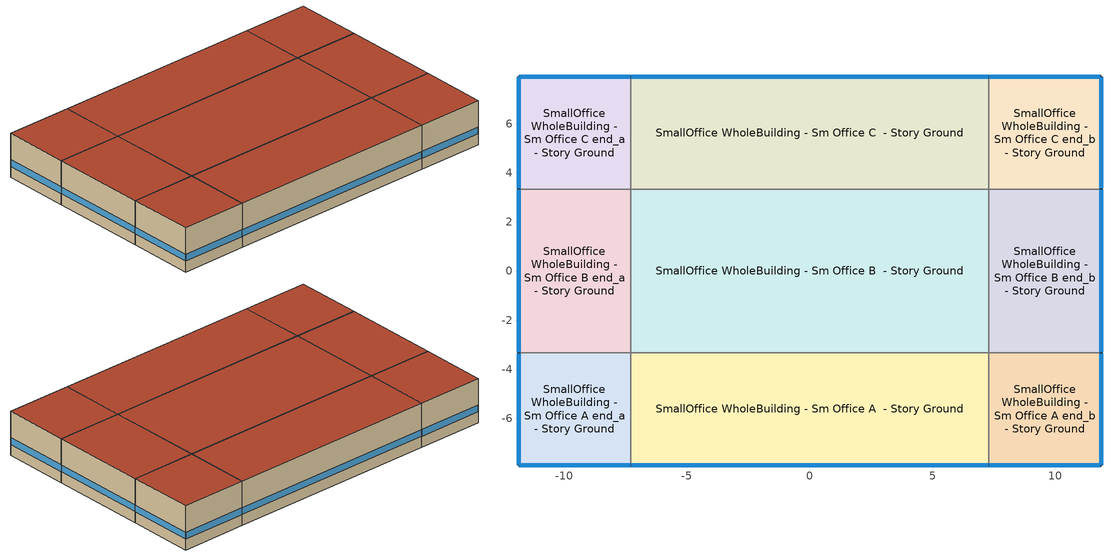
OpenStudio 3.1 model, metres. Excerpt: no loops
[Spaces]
SmallOffice WholeBuilding - Sm Office A end_a - Story Ground
 floor ground: -11.86,-7.91 -11.86,-3.34 -7.29,-3.34 -7.29,-7.91 z0
 wall outside: -11.86,-3.34 -11.86,-7.91 -7.29,-7.91 z0:3.05
 wall to SmallOffice WholeBuilding - Sm Office B end_a - Story Ground: -7.29,-3.34 -11.86,-3.34 z0:3.05
 wall to SmallOffice WholeBuilding - Sm Office A  - Story Ground: -7.29,-7.91 -7.29,-3.34 z0:3.05
 window: -11.86,-3.36 -11.86,-7.88 / -11.84,-7.91 -7.31,-7.91 z0.76:1.22
 roof outside: -7.29,-7.91 -7.29,-3.34 -11.86,-3.34 -11.86,-7.91 z3.05
SmallOffice WholeBuilding - Sm Office B end_a - Story Ground
 floor ground: -11.86,-3.34 -11.86,3.34 -7.29,3.34 -7.29,-3.34 z0
 wall outside: -11.86,3.34 -11.86,-3.34 z0:3.05
 wall to SmallOffice WholeBuilding - Sm Office C end_a - Story Ground: -7.29,3.34 -11.86,3.34 z0:3.05
 wall to SmallOffice WholeBuilding - Sm Office B  - Story Ground: -7.29,-3.34 -7.29,3.34 z0:3.05
 window: -11.86,3.31 -11.86,-3.31 z0.76:1.22
 roof outside: -7.29,-3.34 -7.29,3.34 -11.86,3.34 -11.86,-3.34 z3.05
SmallOffice WholeBuilding - Sm Office C end_a - Story Ground
 floor ground: -11.86,3.34 -11.86,7.91 -7.29,7.91 -7.29,3.34 z0
 wall outside: -7.29,7.91 -11.86,7.91 -11.86,3.34 z0:3.05
 wall to SmallOffice WholeBuilding - Sm Office C  - Story Ground: -7.29,3.34 -7.29,7.91 z0:3.05
 window: -11.86,7.88 -11.86,3.36 / -7.31,7.91 -11.84,7.91 z0.76:1.22
 roof outside: -7.29,3.34 -7.29,7.91 -11.86,7.91 -11.86,3.34 z3.05
SmallOffice WholeBuilding - Sm Office A  - Story Ground
 floor ground: -7.29,-7.91 -7.29,-3.34 7.29,-3.34 7.29,-7.91 z0
 wall outside: -7.29,-7.91 7.29,-7.91 z0:3.05
 wall to SmallOffice WholeBuilding - Sm Office B  - Story Ground: 7.29,-3.34 -7.29,-3.34 z0:3.05
 wall to SmallOffice WholeBuilding - Sm Office A end_b - Story Ground: 7.29,-7.91 7.29,-3.34 z0:3.05
 window: -7.26,-7.91 7.26,-7.91 z0.76:1.22
 roof outside: 7.29,-7.91 7.29,-3.34 -7.29,-3.34 -7.29,-7.91 z3.05
SmallOffice WholeBuilding - Sm Office B  - Story Ground
 floor ground: -7.29,-3.34 -7.29,3.34 7.29,3.34 7.29,-3.34 z0
 wall to SmallOffice WholeBuilding - Sm Office C  - Story Ground: 7.29,3.34 -7.29,3.34 z0:3.05
 wall to SmallOffice WholeBuilding - Sm Office B end_b - Story Ground: 7.29,-3.34 7.29,3.34 z0:3.05
 roof outside: 7.29,-3.34 7.29,3.34 -7.29,3.34 -7.29,-3.34 z3.05
SmallOffice WholeBuilding - Sm Office C  - Story Ground
 floor ground: -7.29,3.34 -7.29,7.91 7.29,7.91 7.29,3.34 z0
 wall outside: 7.29,7.91 -7.29,7.91 z0:3.05
 wall to SmallOffice WholeBuilding - Sm Office C end_b - Story Ground: 7.29,3.34 7.29,7.91 z0:3.05
 window: 7.26,7.91 -7.26,7.91 z0.76:1.22
 roof outside: 7.29,3.34 7.29,7.91 -7.29,7.91 -7.29,3.34 z3.05
SmallOffice WholeBuilding - Sm Office A end_b - Story Ground
 floor ground: 7.29,-7.91 7.29,-3.34 11.86,-3.34 11.86,-7.91 z0
 wall outside: 7.29,-7.91 11.86,-7.91 11.86,-3.34 z0:3.05
 wall to SmallOffice WholeBuilding - Sm Office B end_b - Story Ground: 11.86,-3.34 7.29,-3.34 z0:3.05
 window: 11.86,-7.88 11.86,-3.36 / 7.31,-7.91 11.84,-7.91 z0.76:1.22
 roof outside: 11.86,-7.91 11.86,-3.34 7.29,-3.34 7.29,-7.91 z3.05
SmallOffice WholeBuilding - Sm Office B end_b - Story Ground
 floor ground: 7.29,-3.34 7.29,3.34 11.86,3.34 11.86,-3.34 z0
 wall outside: 11.86,-3.34 11.86,3.34 z0:3.05
 wall to SmallOffice WholeBuilding - Sm Office C end_b - Story Ground: 11.86,3.34 7.29,3.34 z0:3.05
 window: 11.86,-3.31 11.86,3.31 z0.76:1.22
 roof outside: 11.86,-3.34 11.86,3.34 7.29,3.34 7.29,-3.34 z3.05
SmallOffice WholeBuilding - Sm Office C end_b - Story Ground
 floor ground: 7.29,3.34 7.29,7.91 11.86,7.91 11.86,3.34 z0
 wall outside: 11.86,3.34 11.86,7.91 7.29,7.91 z0:3.05
 window: 11.86,3.36 11.86,7.88 / 11.84,7.91 7.31,7.91 z0.76:1.22
 roof outside: 11.86,3.34 11.86,7.91 7.29,7.91 7.29,3.34 z3.05
[Site]
Climate Zone 3_CA_USA: Latitude {deg}=28.5177; Longitude {deg}=-81.379; Time Zone {hr}=-8; Elevation {m}=2; Terrain=City
[Site:WaterMainsTemperature]
Calculation Method=Correlation; Annual Average Outdoor Air Temperature {C}=14.1417; Maximum Difference In Monthly Average Outdoor Air Temperatures {deltaC}=7.8
[ClimateZones]
Climate Zone Institution Name 1=ASHRAE; Climate Zone Document Name 1=ANSI/ASHRAE Standard 169; Climate Zone Document Year 1=2006; Climate Zone Value 1=3C
[SizingPeriod:DesignDay] Barometric Pressure {Pa}=101301; Sky Clearness=0; Rain Indicator=0; Snow Indicator=0; Day of Month=21; Daylight Saving Time Indicator=0; Humidity Indicating Type=Wetbulb; Dry-Bulb Temperature Range Modifier Type=DefaultMultipliers
Name | Maximum Dry-Bulb Temperature {C} | Daily Dry-Bulb Temperature Range {deltaC} | Humidity Indicating Conditions at Maximum Dry-Bulb | Wind Speed {m/s} | Wind Direction {deg} | Month | Day Type | Solar Model Indicator | ASHRAE Taub | ASHRAE Taud
Climate Zone 3 Ann Clg .4% Condns WB=>MDB | 25.5 | 7.4 | 19.8 | 4.9 | 290 | 8 | SummerDesignDay | ASHRAETau | 0.367 | 2.428
Climate Zone 3 Ann Clg .4% Condns DB=>MWB | 27.7 | 7.4 | 18.3 | 4.9 | 290 | 8 | SummerDesignDay | ASHRAETau | 0.367 | 2.428
Climate Zone 3 Ann Htg 99.6% Condns DB | 2.9 | 0 | 2.9 | 2.2 | 50 | 1 | WinterDesignDay | ASHRAEClearSky
[Building]
DOE Ref 1980-2004|SmallOffice|SmallOffice: Default Construction Set=Res DOE Ref 1980-2004 - Office - ASHRAE 169-2013-3C; Default Schedule Set=Building Default Schedule Set; Standards Building Type=Office
[Site:GroundTemperature:FCfactorMethod]
January Ground Temperature {C}=18.8; February Ground Temperature {C}=14.3; March Ground Temperature {C}=13.6; April Ground Temperature {C}=13.2; May Ground Temperature {C}=13.3; June Ground Temperature {C}=12.6; July Ground Temperature {C}=15.3; August Ground Temperature {C}=15.6; September Ground Temperature {C}=17.7; October Ground Temperature {C}=19.4; November Ground Temperature {C}=19.7; December Ground Temperature {C}=18.5
[DefaultConstructionSet]
Res DOE Ref 1980-2004 - Office - ASHRAE 169-2013-3C: Default Exterior Surface Constructions=Default Surface Constructions 1; Default Interior Surface Constructions=Default Surface Constructions 2; Default Ground Contact Surface Constructions=Default Surface Constructions 3; Default Exterior SubSurface Constructions=Default Sub Surface Constructions 1; Default Interior SubSurface Constructions=Default Sub Surface Constructions 2; Interior Partition Construction=Typical Interior Partition
[DefaultSurfaceConstructions]
Name | Floor Construction | Wall Construction | Roof Ceiling Construction
Default Surface Constructions 1 | Typical Insulated Exterior Mass Floor | Typical Insulated Exterior Mass Wall | Typical IEAD Roof R-11.36
Default Surface Constructions 2 | Typical Interior Floor | Typical Interior Wall | Typical Interior Ceiling
Default Surface Constructions 3 | ext-slab-mass | Typical Insulated Basement Mass Wall R-6.99
[Construction]
Typical Insulated Exterior Mass Floor: Typical Insulation R-10.25, 4 in. Normalweight Concrete Floor, Typical Carpet Pad
Typical Insulated Exterior Mass Wall: 1IN Stucco, 8IN CONCRETE HW RefBldg, Typical Insulation R-10.25, 1/2IN Gypsum
Typical IEAD Roof R-11.36: Roof Membrane, Typical Insulation R-10.25, Metal Roof Surface
Typical Interior Floor: 100mm Normalweight concrete floor, CP02 CARPET PAD
Typical Interior Wall: G01 13mm gypsum board, G01 13mm gypsum board
Typical Interior Ceiling: CP02 CARPET PAD, 100mm Normalweight concrete floor
ext-slab-mass: HW CONCRETE, CP02 CARPET PAD
Typical Insulated Basement Mass Wall R-6.99: Typical Insulation R-5.44, 8 in. Concrete Block Basement Wall
U 0.72 SHGC 0.39 Simple Glazing Window U-0.72 SHGC 0.39: U 0.72 SHGC 0.39 Simple Glazing U-0.72 SHGC 0.39
U 0.72 SHGC 0.39 Simple Glazing Window U-0.72 SHGC 0.39 1: U 0.72 SHGC 0.39 Simple Glazing U-0.72 SHGC 0.39 1
Typical Insulated Metal Door: F08 Metal surface, Typical Insulation
U 0.88 SHGC 0.16 Sgl Ref-A-L Clr 6mm: REF A CLEAR LO 6MM
Typical Overhead Door: Typical Insulation
Typical Interior Window: Clear 3mm
Typical Interior Door; Typical Interior Partition: G05 25mm wood
[Material:NoMass] Roughness=Smooth; Thermal Absorptance=0.9; Solar Absorptance=0.7
Name | Thermal Resistance {m2-K/W} | Visible Absorptance
Typical Insulation R-10.25 | 1.80449 | 0.7
Typical Carpet Pad; CP02 CARPET PAD | 0.21648 | 0.8
Typical Insulation R-5.44 | 0.958542 | 0.7
Typical Insulation | 0.0282222 | 0.7
[Material] Thermal Absorptance=0.9
Name | Roughness | Thickness {m} | Conductivity {W/m-K} | Density {kg/m3} | Specific Heat {J/kg-K} | Solar Absorptance | Visible Absorptance
4 in. Normalweight Concrete Floor | MediumRough | 0.1016 | 2.31 | 2322 | 832 | 0.7 | 0.7
1IN Stucco | Smooth | 0.0253 | 0.6918 | 1858 | 837 | 0.7 | 0.92
8IN CONCRETE HW RefBldg | Rough | 0.2032 | 1.311 | 2240 | 836.8 | 0.7 | 0.7
1/2IN Gypsum | Smooth | 0.0127 | 0.16 | 784.9 | 830 | 0.4 | 0.4
Roof Membrane | VeryRough | 0.0095 | 0.16 | 1121.29 | 1460 | 0.7 | 0.7
Metal Roof Surface; F08 Metal surface | Smooth | 0.0008 | 45.28 | 7824 | 500 | 0.7 | 0.7
100mm Normalweight concrete floor | MediumRough | 0.1016 | 2.31045 | 2322 | 832.557 | 0.7 | 0.7
G01 13mm gypsum board | Smooth | 0.0127 | 0.160031 | 800.001 | 1090.73 | 0.7 | 0.5
HW CONCRETE | Rough | 0.1016 | 1.31125 | 2240 | 837.36 | 0.7 | 0.7
8 in. Concrete Block Basement Wall | MediumRough | 0.2032 | 1.326 | 1842 | 912 | 0.7 | 0.7
G05 25mm wood | MediumSmooth | 0.0254 | 0.15 | 608 | 1630 | 0.5 | 0.5
[DefaultSubSurfaceConstructions]
Name | Fixed Window Construction | Operable Window Construction | Door Construction | Glass Door Construction | Overhead Door Construction | Tubular Daylight Dome Construction | Tubular Daylight Diffuser Construction
Default Sub Surface Constructions 1 | U 0.72 SHGC 0.39 Simple Glazing Window U-0.72 SHGC 0.39 | U 0.72 SHGC 0.39 Simple Glazing Window U-0.72 SHGC 0.39 1 | Typical Insulated Metal Door | U 0.88 SHGC 0.16 Sgl Ref-A-L Clr 6mm | Typical Overhead Door | Typical Interior Window | Typical Interior Window
Default Sub Surface Constructions 2 | Typical Interior Window | Typical Interior Window | Typical Interior Door
[WindowMaterial:SimpleGlazingSystem] U-Factor {W/m2-K}=4.08835; Solar Heat Gain Coefficient=0.39; Visible Transmittance=0.23
U 0.72 SHGC 0.39 Simple Glazing U-0.72 SHGC 0.39; U 0.72 SHGC 0.39 Simple Glazing U-0.72 SHGC 0.39 1
[WindowMaterial:Glazing] Optical Data Type=SpectralAverage; Infrared Transmittance at Normal Incidence=0; Front Side Infrared Hemispherical Emissivity=0.84; Conductivity {W/m-K}=0.9; Dirt Correction Factor for Solar and Visible Transmittance=1; Solar Diffusing=No
Name | Thickness {m} | Solar Transmittance at Normal Incidence | Front Side Solar Reflectance at Normal Incidence | Back Side Solar Reflectance at Normal Incidence | Visible Transmittance at Normal Incidence | Front Side Visible Reflectance at Normal Incidence | Back Side Visible Reflectance at Normal Incidence | Back Side Infrared Hemispherical Emissivity
REF A CLEAR LO 6MM | 0.006 | 0.066 | 0.341 | 0.493 | 0.08 | 0.41 | 0.37 | 0.4
Clear 3mm | 0.003 | 0.837 | 0.075 | 0.075 | 0.898 | 0.081 | 0.081 | 0.84
[SpaceType]
SmallOffice WholeBuilding - Sm Office - DOE Ref 1980-2004: Default Schedule Set=SmallOffice WholeBuilding - Sm Office Schedule Set; Design Specification Outdoor Air Object=SmallOffice WholeBuilding - Sm Office Ventilation; Standards Building Type=Office; Standards Space Type=WholeBuilding - Sm Office
[BuildingStory]
Story Ground: Nominal Z Coordinate {m}=0; Nominal Floor to Floor Height {m}=3.048
[Space] Space Type=SmallOffice WholeBuilding - Sm Office - DOE Ref 1980-2004; Building Story=Story Ground
Name | Thermal Zone
SmallOffice WholeBuilding - Sm Office A end_a - Story Ground | Zone SmallOffice WholeBuilding - Sm Office A end_a - Story Ground
SmallOffice WholeBuilding - Sm Office B end_a - Story Ground | Zone SmallOffice WholeBuilding - Sm Office B end_a - Story Ground
SmallOffice WholeBuilding - Sm Office C end_a - Story Ground | Zone SmallOffice WholeBuilding - Sm Office C end_a - Story Ground
SmallOffice WholeBuilding - Sm Office A  - Story Ground | Zone SmallOffice WholeBuilding - Sm Office A  - Story Ground
SmallOffice WholeBuilding - Sm Office B  - Story Ground | Zone SmallOffice WholeBuilding - Sm Office B  - Story Ground
SmallOffice WholeBuilding - Sm Office C  - Story Ground | Zone SmallOffice WholeBuilding - Sm Office C  - Story Ground
SmallOffice WholeBuilding - Sm Office A end_b - Story Ground | Zone SmallOffice WholeBuilding - Sm Office A end_b - Story Ground
SmallOffice WholeBuilding - Sm Office B end_b - Story Ground | Zone SmallOffice WholeBuilding - Sm Office B end_b - Story Ground
SmallOffice WholeBuilding - Sm Office C end_b - Story Ground | Zone SmallOffice WholeBuilding - Sm Office C end_b - Story Ground
[ThermalZone] Multiplier=1; Use Ideal Air Loads=No
Name | Thermostat
Zone SmallOffice WholeBuilding - Sm Office A end_a - Story Ground | SmallOffice WholeBuilding - Sm Office - DOE Ref 1980-2004 Thermostat 8
Zone SmallOffice WholeBuilding - Sm Office B end_a - Story Ground | SmallOffice WholeBuilding - Sm Office - DOE Ref 1980-2004 Thermostat 6
Zone SmallOffice WholeBuilding - Sm Office C end_a - Story Ground | SmallOffice WholeBuilding - Sm Office - DOE Ref 1980-2004 Thermostat 3
Zone SmallOffice WholeBuilding - Sm Office A  - Story Ground | SmallOffice WholeBuilding - Sm Office - DOE Ref 1980-2004 Thermostat 7
Zone SmallOffice WholeBuilding - Sm Office B  - Story Ground | SmallOffice WholeBuilding - Sm Office - DOE Ref 1980-2004 Thermostat 2
Zone SmallOffice WholeBuilding - Sm Office C  - Story Ground | SmallOffice WholeBuilding - Sm Office - DOE Ref 1980-2004 Thermostat 1
Zone SmallOffice WholeBuilding - Sm Office A end_b - Story Ground | SmallOffice WholeBuilding - Sm Office - DOE Ref 1980-2004 Thermostat 5
Zone SmallOffice WholeBuilding - Sm Office B end_b - Story Ground | SmallOffice WholeBuilding - Sm Office - DOE Ref 1980-2004 Thermostat 4
Zone SmallOffice WholeBuilding - Sm Office C end_b - Story Ground | SmallOffice WholeBuilding - Sm Office - DOE Ref 1980-2004 Thermostat
[People:Definition]
SmallOffice WholeBuilding - Sm Office People Definition: Number of People Calculation Method=People/Area; People per Space Floor Area {person/m2}=0.0538196; Fraction Radiant=0.3
[People]
SmallOffice WholeBuilding - Sm Office People: People Definition=SmallOffice WholeBuilding - Sm Office People Definition; Space or SpaceType=SmallOffice WholeBuilding - Sm Office - DOE Ref 1980-2004; Work Efficiency Schedule=Work Efficiency Schedule; Clothing Insulation Schedule=Clothing Schedule; Air Velocity Schedule=Air Velocity Schedule; Multiplier=1
[Lights:Definition]
SmallOffice WholeBuilding - Sm Office Lights Definition: Design Level Calculation Method=Watts/Area; Watts per Space Floor Area {W/m2}=19.4827; Fraction Radiant=0.7; Fraction Visible=0.2; Return Air Fraction=0
[Lights]
SmallOffice WholeBuilding - Sm Office Lights: Lights Definition=SmallOffice WholeBuilding - Sm Office Lights Definition; Space or SpaceType=SmallOffice WholeBuilding - Sm Office - DOE Ref 1980-2004; Fraction Replaceable=0
[ElectricEquipment:Definition]
SmallOffice WholeBuilding - Sm Office Elec Equip Definition: Design Level Calculation Method=Watts/Area; Watts per Space Floor Area {W/m2}=10.7639; Fraction Latent=0; Fraction Radiant=0.5; Fraction Lost=0
[ElectricEquipment]
SmallOffice WholeBuilding - Sm Office Elec Equip: Electric Equipment Definition=SmallOffice WholeBuilding - Sm Office Elec Equip Definition; Space or SpaceType=SmallOffice WholeBuilding - Sm Office - DOE Ref 1980-2004
[DesignSpecification:OutdoorAir]
SmallOffice WholeBuilding - Sm Office Ventilation: Outdoor Air Method=Sum; Outdoor Air Flow per Person {m3/s-person}=0.00943895
[DefaultScheduleSet] Hours of Operation Schedule=Building Hours of Operation NonResidential
Name | Number of People Schedule | People Activity Level Schedule | Lighting Schedule | Electric Equipment Schedule | Infiltration Schedule
SmallOffice WholeBuilding - Sm Office Schedule Set | Small Office Bldg Occ | Small Office Activity | Office Bldg Light | Small Office Bldg Equip | Small Office Infil Quarter On
Building Default Schedule Set
[SpaceInfiltration:DesignFlowRate] Schedule=Always On Discrete; Design Flow Rate Calculation Method=Flow/ExteriorArea; Constant Term Coefficient=1; Temperature Term Coefficient=0; Velocity Term Coefficient=0; Velocity Squared Term Coefficient=0
Name | Space or SpaceType | Flow per Exterior Surface Area {m3/s-m2}
SmallOffice WholeBuilding - Sm Office A  - Story Ground Infiltration | SmallOffice WholeBuilding - Sm Office A  - Story Ground | 0.000410093
SmallOffice WholeBuilding - Sm Office A end_a - Story Ground Infiltration | SmallOffice WholeBuilding - Sm Office A end_a - Story Ground | 0.000585847
SmallOffice WholeBuilding - Sm Office A end_b - Story Ground Infiltration | SmallOffice WholeBuilding - Sm Office A end_b - Story Ground | 0.000585847
SmallOffice WholeBuilding - Sm Office B end_a - Story Ground Infiltration | SmallOffice WholeBuilding - Sm Office B end_a - Story Ground | 0.000410093
SmallOffice WholeBuilding - Sm Office B end_b - Story Ground Infiltration | SmallOffice WholeBuilding - Sm Office B end_b - Story Ground | 0.000410093
SmallOffice WholeBuilding - Sm Office C  - Story Ground Infiltration | SmallOffice WholeBuilding - Sm Office C  - Story Ground | 0.000410093
SmallOffice WholeBuilding - Sm Office C end_a - Story Ground Infiltration | SmallOffice WholeBuilding - Sm Office C end_a - Story Ground | 0.000585847
SmallOffice WholeBuilding - Sm Office C end_b - Story Ground Infiltration | SmallOffice WholeBuilding - Sm Office C end_b - Story Ground | 0.000585847
[ThermostatSetpoint:DualSetpoint] Heating Setpoint Temperature Schedule=Small Office HtgSetp; Cooling Setpoint Temperature Schedule=Small Office ClgSetp
SmallOffice WholeBuilding - Sm Office - DOE Ref 1980-2004 Thermostat; SmallOffice WholeBuilding - Sm Office - DOE Ref 1980-2004 Thermostat 1; SmallOffice WholeBuilding - Sm Office - DOE Ref 1980-2004 Thermostat 2; SmallOffice WholeBuilding - Sm Office - DOE Ref 1980-2004 Thermostat 3; SmallOffice WholeBuilding - Sm Office - DOE Ref 1980-2004 Thermostat 4; SmallOffice WholeBuilding - Sm Office - DOE Ref 1980-2004 Thermostat 5; SmallOffice WholeBuilding - Sm Office - DOE Ref 1980-2004 Thermostat 6; SmallOffice WholeBuilding - Sm Office - DOE Ref 1980-2004 Thermostat 7; SmallOffice WholeBuilding - Sm Office - DOE Ref 1980-2004 Thermostat 8
[AvailabilityManager:NightCycle] Applicability Schedule=Always On Discrete; Control Type=CycleOnAny; Thermostat Tolerance {deltaC}=1; Cycling Run Time {s}=1800
Availability Manager Night Cycle 1; Availability Manager Night Cycle 2; Availability Manager Night Cycle 3; Availability Manager Night Cycle 4; Availability Manager Night Cycle 5; Availability Manager Night Cycle 6; Availability Manager Night Cycle 7; Availability Manager Night Cycle 8; Availability Manager Night Cycle 9
[Schedule:Ruleset]
Name | Default Day Schedule | Summer Design Day Schedule | Winter Design Day Schedule
Clothing Schedule | Clothing Schedule Default Winter Clothes
Air Velocity Schedule | Air Velocity Schedule Default
Work Efficiency Schedule | Work Efficiency Schedule Default
Small Office Bldg Occ | Small Office Bldg Occ Default | Small Office Bldg Occ Summer Design Day | Small Office Bldg Occ Winter Design Day
Small Office Activity | Small Office Activity Default | Small Office Activity Summer Design Day | Small Office Activity Winter Design Day
Office Bldg Light | Office Bldg Light Default | Office Bldg Light Summer Design Day | Office Bldg Light Winter Design Day
Small Office Bldg Equip | Small Office Bldg Equip Default | Small Office Bldg Equip Summer Design Day | Small Office Bldg Equip Winter Design Day
Small Office Infil Quarter On | Small Office Infil Quarter On Default | Small Office Infil Quarter On Summer Design Day | Small Office Infil Quarter On Winter Design Day
Building Hours of Operation NonResidential | Building Hours of Operation NonResidential Default | Building Hours of Operation NonResidential Summer Design Day | Building Hours of Operation NonResidential Winter Design Day
Small Office HtgSetp | Small Office HtgSetp Default | Small Office HtgSetp Summer Design Day | Small Office HtgSetp Winter Design Day
Small Office ClgSetp | Small Office ClgSetp Default | Small Office ClgSetp Summer Design Day | Small Office ClgSetp Winter Design Day
[Schedule:Day]
Clothing Schedule Default Winter Clothes; Office Bldg Light Summer Design Day; Small Office Bldg Equip Summer Design Day; Small Office Infil Quarter On Sun Day; Building Hours of Operation NonResidential Winter Design Day; Building Hours of Operation NonResidential Summer Design Day: 24, 0, 1
Clothing Schedule Summer Clothes: 24, 0, 0.5
Air Velocity Schedule Default: 24, 0, 0.2
Work Efficiency Schedule Default; Small Office Bldg Occ Winter Design Day; Office Bldg Light Winter Design Day; Small Office Bldg Equip Winter Design Day; Building Hours of Operation NonResidential Saturday; Building Hours of Operation NonResidential Sunday: 24, 0, 0
Small Office Bldg Occ Default: Yes, 0, 10, 0.7, 0, 20, 0.825, 0, 30, 0.95, 2, 30, 0.95, 2, 40, 0.875, 2, 50, 0.8, 3, 0, 0.725, 3, 10, 0.65, 3, 20, 0.575, 3, 30, 0.5, 3, 40, 0.575, 3, 50, 0.65, 4, 0, 0.725, 4, 10, 0.8, 4, 20, 0.875, 4, 30, 0.95, 6, 30, 0.95, 6, 40, 0.841667, 6, 50, 0.733333, 7, 0, 0.625, 7, 10, 0.516667, 7, 20, 0.408333, 7, 30, 0.3, 7, 40, 0.266667, 7, 50, 0.233333, 8, 0, 0.2, 8, 9, 0.166667, 8, 19, 0.133333, 8, 29, 0.1, 8, 30, 0.1, 9, 0, 0.1, 9, 9, 0.0958333, 9, 19, 0.0916667, 9, 29, 0.0875, 9, 39, 0.0833333, 9, 49, 0.0791667, 9, 59, 0.075, 10, 9, 0.0708333, 10, 19, 0.0666667, 10, 29, 0.0625, 10, 39, 0.0583333, 10, 49, 0.0541667, 10, 59, 0.05, 11, 0, 0.05, 12, 0, 0.05, 12, 9, 0.0486111, 12, 19, 0.0472222, 12, 29, 0.0458333, 12, 39, 0.0444444, 12, 49, 0.0430556, 12, 59, 0.0416667, 13, 9, 0.0402778, 13, 19, 0.0388889, 13, 29, 0.0375, 13, 39, 0.0361111, 13, 49, 0.0347222, 13, 59, 0.0333333, 14, 9, 0.0319444, 14, 19, 0.0305556, 14, 29, 0.0291667, 14, 39, 0.0277778, 14, 49, 0.0263889, 14, 59, 0.025, 15, 9, 0.0236111, 15, 19, 0.0222222, 15, 29, 0.0208333, 15, 39, 0.0194444, 15, 49, 0.0180556, 15, 59, 0.0166667, 16, 9, 0.0152778, 16, 19, 0.0138889, 16, 29, 0.0125, 16, 39, 0.0111111, 16, 49, 0.00972222, 16, 59, 0.00833333, 17, 9, 0.00694444, 17, 19, 0.00555556, 17, 29, 0.00416667, 17, 39, 0.00277778, 17, 49, 0.00138889, 18, 0, 0, 21, 30, 0, 21, 40, 0.0166667, 21, 50, 0.0333333, 22, 0, 0.05, 22, 10, 0.0666667, 22, 20, 0.0833333, 22, 30, 0.1, 22, 40, 0.116667, 22, 50, 0.133333, 23, 0, 0.15, 23, 10, 0.166667, 23, 20, 0.183333, 23, 30, 0.2, 23, 40, 0.325, 23, 50, 0.45, 24, 0, 0.575
Small Office Bldg Occ Sat Day: Yes, 0, 10, 0.109524, 0, 15, 0.1, 0, 25, 0.0333333, 0, 30, 0, 0, 40, 0.0333333, 0, 50, 0.0666667, 1, 0, 0.1, 1, 10, 0.101626, 1, 20, 0.103252, 1, 30, 0.104878, 1, 40, 0.106504, 1, 50, 0.10813, 2, 0, 0.109756, 2, 10, 0.111382, 2, 20, 0.113008, 2, 30, 0.114634, 2, 40, 0.11626, 2, 50, 0.117886, 3, 0, 0.119512, 3, 10, 0.121138, 3, 20, 0.122764, 3, 30, 0.12439, 3, 40, 0.126016, 3, 50, 0.127642, 4, 0, 0.129268, 4, 10, 0.130894, 4, 20, 0.13252, 4, 30, 0.134146, 4, 40, 0.135772, 4, 50, 0.137398, 5, 0, 0.139024, 5, 10, 0.14065, 5, 20, 0.142276, 5, 30, 0.143902, 5, 40, 0.145528, 5, 50, 0.147154, 6, 0, 0.14878, 6, 10, 0.150407, 6, 20, 0.152033, 6, 30, 0.153659, 6, 40, 0.155285, 6, 50, 0.156911, 7, 0, 0.158537, 7, 10, 0.160163, 7, 20, 0.161789, 7, 30, 0.163415, 7, 40, 0.165041, 7, 50, 0.166667, 8, 0, 0.168293, 8, 10, 0.169919, 8, 20, 0.171545, 8, 30, 0.173171, 8, 40, 0.174797, 8, 50, 0.176423, 9, 0, 0.178049, 9, 10, 0.179675, 9, 20, 0.181301, 9, 30, 0.182927, 9, 40, 0.184553, 9, 50, 0.186179, 10, 0, 0.187805, 10, 10, 0.189431, 10, 20, 0.191057, 10, 30, 0.192683, 10, 40, 0.194309, 10, 50, 0.195935, 11, 0, 0.197561, 11, 10, 0.199187, 11, 20, 0.200813, 11, 30, 0.202439, 11, 39, 0.204065, 11, 49, 0.205691, 11, 59, 0.207317, 12, 9, 0.208943, 12, 19, 0.210569, 12, 29, 0.212195, 12, 39, 0.213821, 12, 49, 0.215447, 12, 59, 0.217073, 13, 9, 0.218699, 13, 19, 0.220325, 13, 29, 0.221951, 13, 39, 0.223577, 13, 49, 0.225203, 13, 59, 0.226829, 14, 9, 0.228455, 14, 19, 0.230081, 14, 29, 0.231707, 14, 39, 0.233333, 14, 49, 0.234959, 14, 59, 0.236585, 15, 9, 0.238211, 15, 19, 0.239837, 15, 29, 0.241463, 15, 39, 0.243089, 15, 49, 0.244715, 15, 59, 0.246341, 16, 9, 0.247967, 16, 19, 0.249593, 16, 29, 0.25122, 16, 39, 0.252846, 16, 49, 0.254472, 16, 59, 0.256098, 17, 9, 0.257724, 17, 19, 0.25935, 17, 29, 0.260976, 17, 39, 0.262602, 17, 49, 0.264228, 17, 59, 0.265854, 18, 9, 0.26748, 18, 19, 0.269106, 18, 29, 0.270732, 18, 39, 0.272358, 18, 49, 0.273984, 18, 59, 0.27561, 19, 9, 0.277236, 19, 19, 0.278862, 19, 29, 0.280488, 19, 39, 0.282114, 19, 49, 0.28374, 19, 59, 0.285366, 20, 9, 0.286992, 20, 19, 0.288618, 20, 29, 0.290244, 20, 39, 0.29187, 20, 49, 0.293496, 20, 59, 0.295122, 21, 9, 0.296748, 21, 19, 0.298374, 21, 29, 0.3, 21, 30, 0.3, 22, 30, 0.3, 22, 40, 0.280952, 22, 50, 0.261905, 23, 0, 0.242857, 23, 10, 0.22381, 23, 20, 0.204762, 23, 30, 0.185714, 23, 40, 0.166667, 23, 50, 0.147619, 24, 0, 0.128571
Small Office Bldg Occ Summer Design Day: 6, 0, 0, 22, 0, 1, 24, 0, 0.05
Small Office Bldg Occ WntrDsn|Sun Day: Yes, 24, 0, 0
Small Office Activity Default; autogen Small Office Activity 0_day_sch; autogen Small Office Activity 1_day_sch: Yes, 24, 0, 120
Small Office Activity Winter Design Day; Small Office Activity Summer Design Day: 24, 0, 120
Office Bldg Light Default: Yes, 0, 10, 0.7, 0, 20, 0.8, 0, 30, 0.9, 6, 30, 0.9, 6, 40, 0.833333, 6, 50, 0.766667, 7, 0, 0.7, 7, 10, 0.633333, 7, 20, 0.566667, 7, 30, 0.5, 7, 40, 0.466667, 7, 50, 0.433333, 8, 0, 0.4, 8, 9, 0.366667, 8, 19, 0.333333, 8, 29, 0.3, 8, 30, 0.3, 9, 0, 0.3, 9, 9, 0.291667, 9, 19, 0.283333, 9, 29, 0.275, 9, 39, 0.266667, 9, 49, 0.258333, 9, 59, 0.25, 10, 9, 0.241667, 10, 19, 0.233333, 10, 29, 0.225, 10, 39, 0.216667, 10, 49, 0.208333, 10, 59, 0.2, 11, 0, 0.2, 11, 30, 0.2, 11, 39, 0.183333, 11, 49, 0.166667, 11, 59, 0.15, 12, 9, 0.133333, 12, 19, 0.116667, 12, 29, 0.1, 12, 30, 0.1, 12, 39, 0.0916667, 12, 49, 0.0833333, 12, 59, 0.075, 13, 9, 0.0666667, 13, 19, 0.0583333, 13, 29, 0.05, 13, 30, 0.05, 20, 0, 0.05, 20, 10, 0.0541667, 20, 20, 0.0583333, 20, 30, 0.0625, 20, 40, 0.0666667, 20, 50, 0.0708333, 21, 0, 0.075, 21, 10, 0.0791667, 21, 20, 0.0833333, 21, 30, 0.0875, 21, 40, 0.0916667, 21, 50, 0.0958333, 22, 0, 0.1, 22, 30, 0.1, 22, 40, 0.133333, 22, 50, 0.166667, 23, 0, 0.2, 23, 10, 0.233333, 23, 20, 0.266667, 23, 30, 0.3, 23, 40, 0.4, 23, 50, 0.5, 24, 0, 0.6
Office Bldg Light Sat Day: Yes, 0, 10, 0.157143, 0, 15, 0.15, 0, 25, 0.0833333, 0, 30, 0.05, 0, 40, 0.0666667, 0, 50, 0.0833333, 1, 0, 0.1, 1, 10, 0.101626, 1, 20, 0.103252, 1, 30, 0.104878, 1, 40, 0.106504, 1, 50, 0.10813, 2, 0, 0.109756, 2, 10, 0.111382, 2, 20, 0.113008, 2, 30, 0.114634, 2, 40, 0.11626, 2, 50, 0.117886, 3, 0, 0.119512, 3, 10, 0.121138, 3, 20, 0.122764, 3, 30, 0.12439, 3, 40, 0.126016, 3, 50, 0.127642, 4, 0, 0.129268, 4, 10, 0.130894, 4, 20, 0.13252, 4, 30, 0.134146, 4, 40, 0.135772, 4, 50, 0.137398, 5, 0, 0.139024, 5, 10, 0.14065, 5, 20, 0.142276, 5, 30, 0.143902, 5, 40, 0.145528, 5, 50, 0.147154, 6, 0, 0.14878, 6, 10, 0.150407, 6, 20, 0.152033, 6, 30, 0.153659, 6, 40, 0.155285, 6, 50, 0.156911, 7, 0, 0.158537, 7, 10, 0.160163, 7, 20, 0.161789, 7, 30, 0.163415, 7, 40, 0.165041, 7, 50, 0.166667, 8, 0, 0.168293, 8, 10, 0.169919, 8, 20, 0.171545, 8, 30, 0.173171, 8, 40, 0.174797, 8, 50, 0.176423, 9, 0, 0.178049, 9, 10, 0.179675, 9, 20, 0.181301, 9, 30, 0.182927, 9, 40, 0.184553, 9, 50, 0.186179, 10, 0, 0.187805, 10, 10, 0.189431, 10, 20, 0.191057, 10, 30, 0.192683, 10, 40, 0.194309, 10, 50, 0.195935, 11, 0, 0.197561, 11, 10, 0.199187, 11, 20, 0.200813, 11, 30, 0.202439, 11, 39, 0.204065, 11, 49, 0.205691, 11, 59, 0.207317, 12, 9, 0.208943, 12, 19, 0.210569, 12, 29, 0.212195, 12, 39, 0.213821, 12, 49, 0.215447, 12, 59, 0.217073, 13, 9, 0.218699, 13, 19, 0.220325, 13, 29, 0.221951, 13, 39, 0.223577, 13, 49, 0.225203, 13, 59, 0.226829, 14, 9, 0.228455, 14, 19, 0.230081, 14, 29, 0.231707, 14, 39, 0.233333, 14, 49, 0.234959, 14, 59, 0.236585, 15, 9, 0.238211, 15, 19, 0.239837, 15, 29, 0.241463, 15, 39, 0.243089, 15, 49, 0.244715, 15, 59, 0.246341, 16, 9, 0.247967, 16, 19, 0.249593, 16, 29, 0.25122, 16, 39, 0.252846, 16, 49, 0.254472, 16, 59, 0.256098, 17, 9, 0.257724, 17, 19, 0.25935, 17, 29, 0.260976, 17, 39, 0.262602, 17, 49, 0.264228, 17, 59, 0.265854, 18, 9, 0.26748, 18, 19, 0.269106, 18, 29, 0.270732, 18, 39, 0.272358, 18, 49, 0.273984, 18, 59, 0.27561, 19, 9, 0.277236, 19, 19, 0.278862, 19, 29, 0.280488, 19, 39, 0.282114, 19, 49, 0.28374, 19, 59, 0.285366, 20, 9, 0.286992, 20, 19, 0.288618, 20, 29, 0.290244, 20, 39, 0.29187, 20, 49, 0.293496, 20, 59, 0.295122, 21, 9, 0.296748, 21, 19, 0.298374, 21, 29, 0.3, 21, 30, 0.3, 22, 30, 0.3, 22, 40, 0.285714, 22, 50, 0.271429, 23, 0, 0.257143, 23, 10, 0.242857, 23, 20, 0.228571, 23, 30, 0.214286, 23, 40, 0.2, 23, 50, 0.185714, 24, 0, 0.171429
Office Bldg Light Sun Day: Yes, 24, 0, 0.05
Small Office Bldg Equip Default: Yes, 0, 10, 0.670833, 0, 20, 0.691667, 0, 30, 0.7125, 0, 40, 0.733333, 0, 50, 0.754167, 1, 0, 0.775, 1, 10, 0.795833, 1, 20, 0.816667, 1, 30, 0.8375, 1, 40, 0.858333, 1, 50, 0.879167, 2, 0, 0.9, 2, 30, 0.9, 2, 40, 0.883333, 2, 50, 0.866667, 3, 0, 0.85, 3, 10, 0.833333, 3, 20, 0.816667, 3, 30, 0.8, 3, 40, 0.816667, 3, 50, 0.833333, 4, 0, 0.85, 4, 10, 0.866667, 4, 20, 0.883333, 4, 30, 0.9, 6, 30, 0.9, 6, 40, 0.833333, 6, 50, 0.766667, 7, 0, 0.7, 7, 10, 0.633333, 7, 20, 0.566667, 7, 30, 0.5, 7, 40, 0.483333, 7, 50, 0.466667, 8, 0, 0.45, 8, 9, 0.433333, 8, 19, 0.416667, 8, 29, 0.4, 8, 30, 0.4, 22, 0, 0.4, 22, 10, 0.420833, 22, 20, 0.441667, 22, 30, 0.4625, 22, 40, 0.483333, 22, 50, 0.504167, 23, 0, 0.525, 23, 10, 0.545833, 23, 20, 0.566667, 23, 30, 0.5875, 23, 40, 0.608333, 23, 50, 0.629167, 24, 0, 0.65
Small Office Bldg Equip Sat Day: Yes, 0, 10, 0.357143, 0, 15, 0.35, 0, 25, 0.316667, 0, 30, 0.3, 0, 40, 0.333333, 0, 50, 0.366667, 1, 0, 0.4, 1, 10, 0.400813, 1, 20, 0.401626, 1, 30, 0.402439, 1, 40, 0.403252, 1, 50, 0.404065, 2, 0, 0.404878, 2, 10, 0.405691, 2, 20, 0.406504, 2, 30, 0.407317, 2, 40, 0.40813, 2, 50, 0.408943, 3, 0, 0.409756, 3, 10, 0.410569, 3, 20, 0.411382, 3, 30, 0.412195, 3, 40, 0.413008, 3, 50, 0.413821, 4, 0, 0.414634, 4, 10, 0.415447, 4, 20, 0.41626, 4, 30, 0.417073, 4, 40, 0.417886, 4, 50, 0.418699, 5, 0, 0.419512, 5, 10, 0.420325, 5, 20, 0.421138, 5, 30, 0.421951, 5, 40, 0.422764, 5, 50, 0.423577, 6, 0, 0.42439, 6, 10, 0.425203, 6, 20, 0.426016, 6, 30, 0.426829, 6, 40, 0.427642, 6, 50, 0.428455, 7, 0, 0.429268, 7, 10, 0.430081, 7, 20, 0.430894, 7, 30, 0.431707, 7, 40, 0.43252, 7, 50, 0.433333, 8, 0, 0.434146, 8, 10, 0.434959, 8, 20, 0.435772, 8, 30, 0.436585, 8, 40, 0.437398, 8, 50, 0.438211, 9, 0, 0.439024, 9, 10, 0.439837, 9, 20, 0.44065, 9, 30, 0.441463, 9, 40, 0.442276, 9, 50, 0.443089, 10, 0, 0.443902, 10, 10, 0.444715, 10, 20, 0.445528, 10, 30, 0.446341, 10, 40, 0.447154, 10, 50, 0.447967, 11, 0, 0.44878, 11, 10, 0.449593, 11, 20, 0.450407, 11, 30, 0.45122, 11, 39, 0.452033, 11, 49, 0.452846, 11, 59, 0.453659, 12, 9, 0.454472, 12, 19, 0.455285, 12, 29, 0.456098, 12, 39, 0.456911, 12, 49, 0.457724, 12, 59, 0.458537, 13, 9, 0.45935, 13, 19, 0.460163, 13, 29, 0.460976, 13, 39, 0.461789, 13, 49, 0.462602, 13, 59, 0.463415, 14, 9, 0.464228, 14, 19, 0.465041, 14, 29, 0.465854, 14, 39, 0.466667, 14, 49, 0.46748, 14, 59, 0.468293, 15, 9, 0.469106, 15, 19, 0.469919, 15, 29, 0.470732, 15, 39, 0.471545, 15, 49, 0.472358, 15, 59, 0.473171, 16, 9, 0.473984, 16, 19, 0.474797, 16, 29, 0.47561, 16, 39, 0.476423, 16, 49, 0.477236, 16, 59, 0.478049, 17, 9, 0.478862, 17, 19, 0.479675, 17, 29, 0.480488, 17, 39, 0.481301, 17, 49, 0.482114, 17, 59, 0.482927, 18, 9, 0.48374, 18, 19, 0.484553, 18, 29, 0.485366, 18, 39, 0.486179, 18, 49, 0.486992, 18, 59, 0.487805, 19, 9, 0.488618, 19, 19, 0.489431, 19, 29, 0.490244, 19, 39, 0.491057, 19, 49, 0.49187, 19, 59, 0.492683, 20, 9, 0.493496, 20, 19, 0.494309, 20, 29, 0.495122, 20, 39, 0.495935, 20, 49, 0.496748, 20, 59, 0.497561, 21, 9, 0.498374, 21, 19, 0.499187, 21, 29, 0.5, 21, 30, 0.5, 22, 30, 0.5, 22, 40, 0.485714, 22, 50, 0.471429, 23, 0, 0.457143, 23, 10, 0.442857, 23, 20, 0.428571, 23, 30, 0.414286, 23, 40, 0.4, 23, 50, 0.385714, 24, 0, 0.371429
Small Office Bldg Equip Sun Day: Yes, 24, 0, 0.3
Small Office Infil Quarter On Default; Small Office Infil Quarter On Summer Design Day: 6, 0, 1, 22, 0, 0.25, 24, 0, 1
Small Office Infil Quarter On Winter Design Day; Small Office Infil Quarter On WntrDsn|Sat Day: 6, 0, 1, 18, 0, 0.25, 24, 0, 1
Building Hours of Operation NonResidential Default: 8, 0, 1, 24, 0, 0
Small Office HtgSetp Default: 6, 0, 15.6, 22, 0, 21, 24, 0, 15.6
Small Office HtgSetp Sat Day: 6, 0, 15.6, 18, 0, 21, 24, 0, 15.6
Small Office HtgSetp Summer Design Day; Small Office HtgSetp SmrDsn|Sun Day: 24, 0, 15.6
Small Office HtgSetp Winter Design Day: 24, 0, 21
Small Office ClgSetp Default; Small Office ClgSetp Summer Design Day: 6, 0, 26.7, 22, 0, 24, 24, 0, 26.7
Small Office ClgSetp Sat Day: 6, 0, 26.7, 18, 0, 24, 24, 0, 26.7
Small Office ClgSetp Winter Design Day; Small Office ClgSetp WntrDsn|Sun Day: 24, 0, 26.7
[Schedule:Rule]
Schedule Rule 1: Schedule Ruleset=Clothing Schedule; Rule Order=0; Day Schedule=Clothing Schedule Summer Clothes; Date Specification Type=DateRange; Start Month=5; Start Day=1; End Month=9; End Day=30
Schedule Rule 2: Schedule Ruleset=Small Office Bldg Occ; Rule Order=1; Day Schedule=Small Office Bldg Occ Sat Day; Date Specification Type=DateRange; Start Month=1; Start Day=1; End Month=12; End Day=31; Apply Saturday=Yes
Schedule Rule 3: Schedule Ruleset=Small Office Bldg Occ; Rule Order=0; Day Schedule=Small Office Bldg Occ WntrDsn|Sun Day; Date Specification Type=DateRange; Start Month=1; Start Day=1; End Month=12; End Day=31; Apply Sunday=Yes
Schedule Rule 4: Schedule Ruleset=Office Bldg Light; Rule Order=1; Day Schedule=Office Bldg Light Sat Day; Date Specification Type=DateRange; Start Month=1; Start Day=1; End Month=12; End Day=31; Apply Saturday=Yes
Schedule Rule 5: Schedule Ruleset=Office Bldg Light; Rule Order=0; Day Schedule=Office Bldg Light Sun Day; Date Specification Type=DateRange; Start Month=1; Start Day=1; End Month=12; End Day=31; Apply Sunday=Yes
Schedule Rule 6: Schedule Ruleset=Small Office Bldg Equip; Rule Order=1; Day Schedule=Small Office Bldg Equip Sat Day; Date Specification Type=DateRange; Start Month=1; Start Day=1; End Month=12; End Day=31; Apply Saturday=Yes
Schedule Rule 7: Schedule Ruleset=Small Office Bldg Equip; Rule Order=0; Day Schedule=Small Office Bldg Equip Sun Day; Date Specification Type=DateRange; Start Month=1; Start Day=1; End Month=12; End Day=31; Apply Sunday=Yes
Schedule Rule 8: Schedule Ruleset=Small Office Infil Quarter On; Rule Order=1; Day Schedule=Small Office Infil Quarter On Sun Day; Date Specification Type=DateRange; Start Month=1; Start Day=1; End Month=12; End Day=31; Apply Sunday=Yes
Schedule Rule 9: Schedule Ruleset=Small Office Infil Quarter On; Rule Order=0; Day Schedule=Small Office Infil Quarter On WntrDsn|Sat Day; Date Specification Type=DateRange; Start Month=1; Start Day=1; End Month=12; End Day=31; Apply Saturday=Yes
Building Hours of Operation NonResidential Saturday Rule: Schedule Ruleset=Building Hours of Operation NonResidential; Rule Order=1; Day Schedule=Building Hours of Operation NonResidential Saturday; Date Specification Type=DateRange; Start Month=1; Start Day=1; End Month=12; End Day=31; Apply Saturday=Yes
Building Hours of Operation NonResidential Sunday Rule: Schedule Ruleset=Building Hours of Operation NonResidential; Rule Order=0; Day Schedule=Building Hours of Operation NonResidential Sunday; Date Specification Type=DateRange; Start Month=1; Start Day=1; End Month=12; End Day=31; Apply Sunday=Yes
autogen Small Office Activity 0: Schedule Ruleset=Small Office Activity; Rule Order=0; Day Schedule=autogen Small Office Activity 0_day_sch; Date Specification Type=SpecificDates; Apply Saturday=Yes; Apply Sunday=Yes; Apply Monday=Yes; Apply Tuesday=Yes; Apply Wednesday=Yes; Apply Thursday=Yes; Apply Friday=Yes; Specific Month 1=1; Specific Day 1=2; Specific Month 2=1; Specific Day 2=9; Specific Month 3=1; Specific Day 3=16; Specific Month 4=1; Specific Day 4=23; Specific Month 5=1; Specific Day 5=30; Specific Month 6=2; Specific Day 6=6; Specific Month 7=2; Specific Day 7=13; Specific Month 8=2; Specific Day 8=20; Specific Month 9=2; Specific Day 9=27; Specific Month 10=3; Specific Day 10=6; Specific Month 11=3; Specific Day 11=13; Specific Month 12=3; Specific Day 12=20; Specific Month 13=3; Specific Day 13=27; Specific Month 14=4; Specific Day 14=3; Specific Month 15=4; Specific Day 15=10; Specific Month 16=4; Specific Day 16=17; Specific Month 17=4; Specific Day 17=24; Specific Month 18=5; Specific Day 18=1; Specific Month 19=5; Specific Day 19=8; Specific Month 20=5; Specific Day 20=15; Specific Month 21=5; Specific Day 21=22; Specific Month 22=5; Specific Day 22=29; Specific Month 23=6; Specific Day 23=5; Specific Month 24=6; Specific Day 24=12; Specific Month 25=6; Specific Day 25=19; Specific Month 26=6; Specific Day 26=26; Specific Month 27=7; Specific Day 27=3; Specific Month 28=7; Specific Day 28=10; Specific Month 29=7; Specific Day 29=17; Specific Month 30=7; Specific Day 30=24; Specific Month 31=7; Specific Day 31=31; Specific Month 32=8; Specific Day 32=7; Specific Month 33=8; Specific Day 33=14; Specific Month 34=8; Specific Day 34=21; Specific Month 35=8; Specific Day 35=28; Specific Month 36=9; Specific Day 36=4; Specific Month 37=9; Specific Day 37=11; Specific Month 38=9; Specific Day 38=18; Specific Month 39=9; Specific Day 39=25; Specific Month 40=10; Specific Day 40=2; Specific Month 41=10; Specific Day 41=9; Specific Month 42=10; Specific Day 42=16; Specific Month 43=10; Specific Day 43=23; Specific Month 44=10; Specific Day 44=30; Specific Month 45=11; Specific Day 45=6; Specific Month 46=11; Specific Day 46=13; Specific Month 47=11; Specific Day 47=20; Specific Month 48=11; Specific Day 48=27; Specific Month 49=12; Specific Day 49=4; Specific Month 50=12; Specific Day 50=11; Specific Month 51=12; Specific Day 51=18; Specific Month 52=12; Specific Day 52=25
autogen Small Office Activity 1: Schedule Ruleset=Small Office Activity; Rule Order=1; Day Schedule=autogen Small Office Activity 1_day_sch; Date Specification Type=SpecificDates; Apply Saturday=Yes; Apply Sunday=Yes; Apply Monday=Yes; Apply Tuesday=Yes; Apply Wednesday=Yes; Apply Thursday=Yes; Apply Friday=Yes; Specific Month 1=1; Specific Day 1=3; Specific Month 2=1; Specific Day 2=10; Specific Month 3=1; Specific Day 3=17; Specific Month 4=1; Specific Day 4=24; Specific Month 5=1; Specific Day 5=31; Specific Month 6=2; Specific Day 6=7; Specific Month 7=2; Specific Day 7=14; Specific Month 8=2; Specific Day 8=21; Specific Month 9=2; Specific Day 9=28; Specific Month 10=3; Specific Day 10=7; Specific Month 11=3; Specific Day 11=14; Specific Month 12=3; Specific Day 12=21; Specific Month 13=3; Specific Day 13=28; Specific Month 14=4; Specific Day 14=4; Specific Month 15=4; Specific Day 15=11; Specific Month 16=4; Specific Day 16=18; Specific Month 17=4; Specific Day 17=25; Specific Month 18=5; Specific Day 18=2; Specific Month 19=5; Specific Day 19=9; Specific Month 20=5; Specific Day 20=16; Specific Month 21=5; Specific Day 21=23; Specific Month 22=5; Specific Day 22=30; Specific Month 23=6; Specific Day 23=6; Specific Month 24=6; Specific Day 24=13; Specific Month 25=6; Specific Day 25=20; Specific Month 26=6; Specific Day 26=27; Specific Month 27=7; Specific Day 27=4; Specific Month 28=7; Specific Day 28=11; Specific Month 29=7; Specific Day 29=18; Specific Month 30=7; Specific Day 30=25; Specific Month 31=8; Specific Day 31=1; Specific Month 32=8; Specific Day 32=8; Specific Month 33=8; Specific Day 33=15; Specific Month 34=8; Specific Day 34=22; Specific Month 35=8; Specific Day 35=29; Specific Month 36=9; Specific Day 36=5; Specific Month 37=9; Specific Day 37=12; Specific Month 38=9; Specific Day 38=19; Specific Month 39=9; Specific Day 39=26; Specific Month 40=10; Specific Day 40=3; Specific Month 41=10; Specific Day 41=10; Specific Month 42=10; Specific Day 42=17; Specific Month 43=10; Specific Day 43=24; Specific Month 44=10; Specific Day 44=31; Specific Month 45=11; Specific Day 45=7; Specific Month 46=11; Specific Day 46=14; Specific Month 47=11; Specific Day 47=21; Specific Month 48=11; Specific Day 48=28; Specific Month 49=12; Specific Day 49=5; Specific Month 50=12; Specific Day 50=12; Specific Month 51=12; Specific Day 51=19; Specific Month 52=12; Specific Day 52=26
Schedule Rule 11: Schedule Ruleset=Small Office HtgSetp; Rule Order=1; Day Schedule=Small Office HtgSetp Sat Day; Date Specification Type=DateRange; Start Month=1; Start Day=1; End Month=12; End Day=31; Apply Saturday=Yes
Schedule Rule 12: Schedule Ruleset=Small Office HtgSetp; Rule Order=0; Day Schedule=Small Office HtgSetp SmrDsn|Sun Day; Date Specification Type=DateRange; Start Month=1; Start Day=1; End Month=12; End Day=31; Apply Sunday=Yes
Schedule Rule 13: Schedule Ruleset=Small Office ClgSetp; Rule Order=1; Day Schedule=Small Office ClgSetp Sat Day; Date Specification Type=DateRange; Start Month=1; Start Day=1; End Month=12; End Day=31; Apply Saturday=Yes
Schedule Rule 14: Schedule Ruleset=Small Office ClgSetp; Rule Order=0; Day Schedule=Small Office ClgSetp WntrDsn|Sun Day; Date Specification Type=DateRange; Start Month=1; Start Day=1; End Month=12; End Day=31; Apply Sunday=Yes
[Schedule:Constant]
Always On Discrete: Value=1
